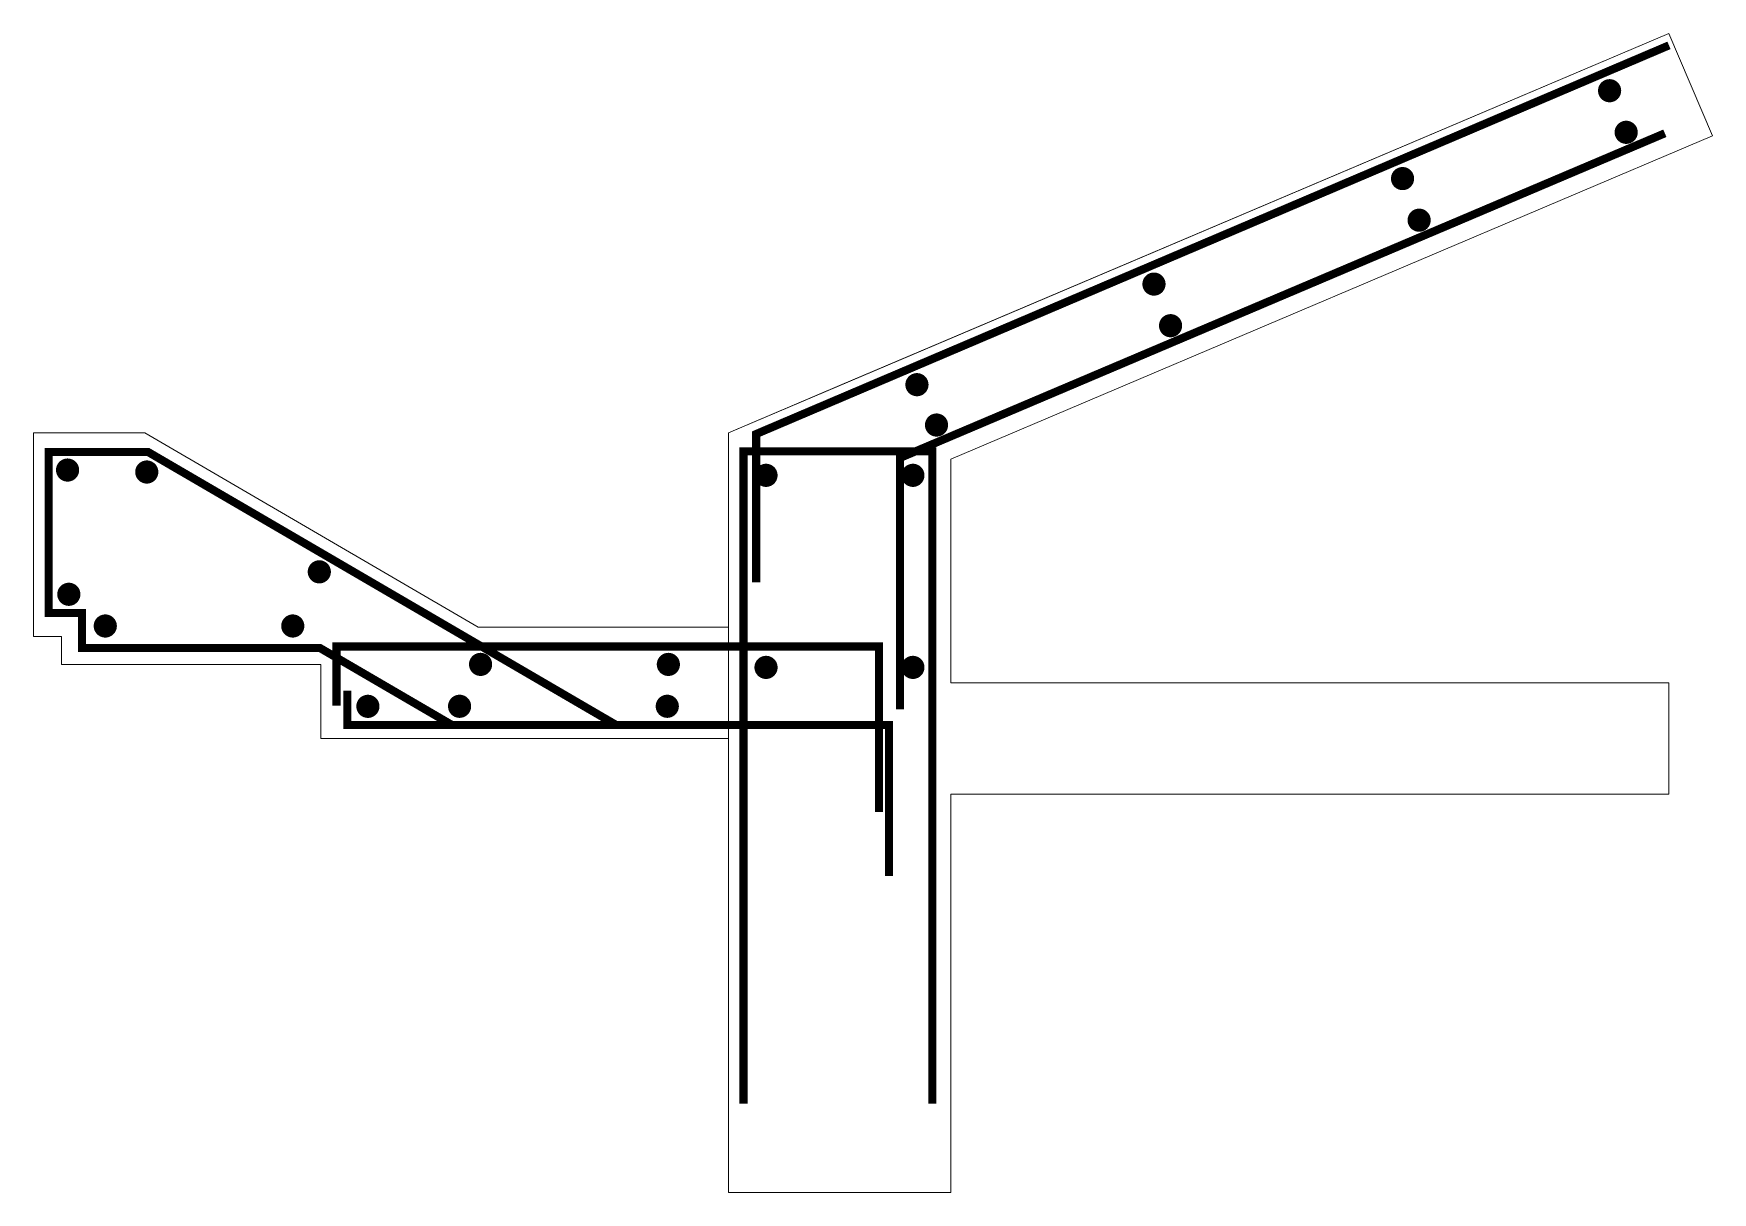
# Model space of a CAD drawing. Extents: x -3000 to 4248, y -3280 to 1724.
import ezdxf

# ---------------------------------------------------------------- set-up
doc = ezdxf.new("R2010")
doc.units = 0
doc.header["$MEASUREMENT"] = 0
doc.layers.add('S-OTHER-THIN', color=3, linetype='Continuous', lineweight=0)
doc.layers.add('S-REIN', color=6, linetype='Continuous')
doc.layers.add('S-REIN-POINT', color=30, linetype='Continuous')

msp = doc.modelspace()

# ---------------------------------------------------------------- linework, layer by layer
at = {"layer": 'S-OTHER-THIN', "color": 7}
for p, q in [((0, 0), (4060.6, 1723.6)), ((480, 203.7), (4060.6, 1723.6)), ((4060.6, 1723.6), (4248.1, 1281.8)), ((960, -114), (4248.1, 1281.8)), ((480, 203.7), (0, 0)), ((-3000, -880), (-3000, 0)), ((-3000, 0), (-2520, 0)), ((-2520, 0), (-1080, -840)), ((0, -1080), (0, 0)), ((0, 0), (0, -840)), ((960, -1080), (960, -114)), ((-1080, -840), (0, -840)), ((0, -840), (0, -1320)), ((-2880, -880), (-3000, -880)), ((-2880, -1000), (-2880, -880)), ((-1760, -1000), (-2880, -1000)), ((-1760, -1320), (-1760, -1000)), ((0, -1080), (0, -3280)), ((960, -1080), (4060.6, -1080)), ((4060.6, -1080), (4060.6, -1560)), ((0, -1320), (-1760, -1320)), ((0, -1320), (0, -3280)), ((960, -3280), (960, -1560)), ((960, -1560), (4060.6, -1560)), ((0, -3280), (960, -3280))]:
    msp.add_line(p, q, dxfattribs=at)
at = {"layer": 'S-REIN', "const_width": 35}
for points in [[(119.6, -645.7), (119.6, -5.4), (4060.6, 1672.7)], [(4042.8, 1293.1), (740.3, -108.8), (740.3, -1194.4)], [(-1193.8, -1261.7), (-1764.1, -929), (-2790.5, -929), (-2790.5, -778.1), (-2935, -778.1), (-2935, -83), (-2505.6, -83), (-484.9, -1261.7)], [(65.1, -2897), (65.1, -80), (880, -80), (880, -2897)], [(0, -923), (-1692.1, -923), (-1692.1, -1178.4)], [(-1065.6, -923), (649.7, -923), (649.7, -1637.3)], [(-1645.8, -1113), (-1645.8, -1261.7), (692.8, -1261.7), (692.8, -1913.4)]]:
    msp.add_lwpolyline(points, dxfattribs=at)
at = {"layer": 'S-REIN-POINT', "const_width": 50}
for points in [[(3829.2, 1476.9, 1), (3779.2, 1476.9, 1)], [(3900.8, 1297.3, 1), (3850.8, 1297.3, 1)], [(2935.3, 1097.5, 1), (2885.3, 1097.5, 1)], [(3006.9, 917.8, 1), (2956.9, 917.8, 1)], [(1862.1, 642, 1), (1812.1, 642, 1)], [(1933.7, 462.3, 1), (1883.7, 462.3, 1)], [(838.8, 207.6, 1), (788.8, 207.6, 1)], [(923.3, 33.4, 1), (873.3, 33.4, 1)], [(-2828.2, -161, 1), (-2878.2, -161, 1)], [(-2486.3, -169.5, 1), (-2536.3, -169.5, 1)], [(187.2, -183.8, 1), (137.2, -183.8, 1)], [(821.3, -183.8, 1), (771.3, -183.8, 1)], [(-1741.4, -600.5, 1), (-1791.4, -600.5, 1)], [(-2822.8, -697.4, 1), (-2872.8, -697.4, 1)], [(-2665.4, -834.3, 1), (-2715.4, -834.3, 1)], [(-1856, -834.3, 1), (-1906, -834.3, 1)], [(-1045.2, -1000.1, 1), (-1095.2, -1000.1, 1)], [(-234.4, -1000.1, 1), (-284.4, -1000.1, 1)], [(187.2, -1013, 1), (137.2, -1013, 1)], [(821.3, -1013, 1), (771.3, -1013, 1)], [(-1531.7, -1181.2, 1), (-1581.7, -1181.2, 1)], [(-1135.8, -1181, 1), (-1185.8, -1181, 1)], [(-239.1, -1181, 1), (-289.1, -1181, 1)]]:
    msp.add_lwpolyline(points, format="xyb", close=True, dxfattribs=at)

doc.saveas('drawing.dxf')
